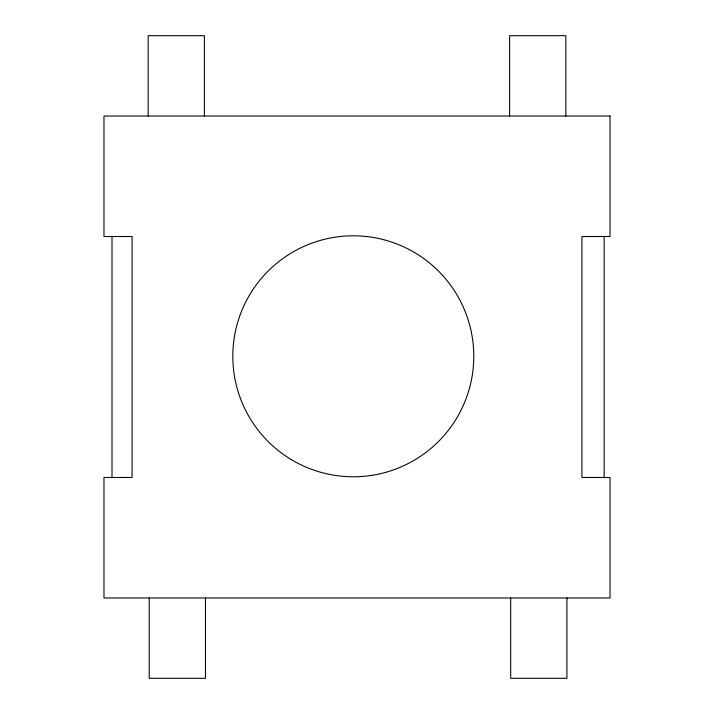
<?xml version="1.0" encoding="UTF-8"?>
<svg xmlns="http://www.w3.org/2000/svg" width="714" height="714" viewBox="0 0 714 714"><rect width="100%" height="100%" fill="white"/><g stroke="black" fill="none" stroke-linecap="round" stroke-linejoin="round"><path stroke-width="1.07" d="M604.16 236.236L604.16 477.764M566.925 597.975L566.925 678.3L510.697 678.3L510.697 597.975M565.845 116.025L565.845 35.7L509.617 35.7L509.617 116.025M205.462 597.975L205.462 678.3L149.235 678.3L149.235 597.975M204.382 116.025L204.382 35.7L148.155 35.7L148.155 116.025M112.009 236.512L112.009 477.487M610.024 116.025L103.976 116.025L103.976 236.512L132.09 236.512L132.09 477.487L103.976 477.487L103.976 597.975L610.024 597.975L610.024 477.487L581.91 477.487L581.91 236.512L610.024 236.512L610.024 116.025M291.258 459.575A120.487 120.487 0 0 0 473.766 358.366A120.487 120.487 0 0 0 294.864 250.917A120.487 120.487 0 0 0 291.258 459.575"/></g></svg>
